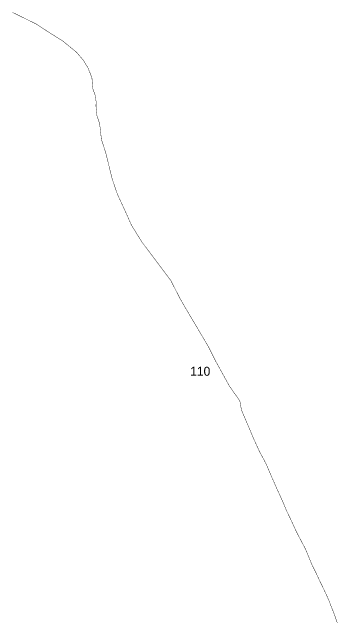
# Model space of a CAD drawing. Header units: metres. Extents: x 276130 to 280909, y 2052040 to 2062087.
# Drawn here: x 276130 to 278665, y 2057370 to 2062087 of the extents above; entities that cross this region are included whole.
import ezdxf

# ---------------------------------------------------------------- set-up
doc = ezdxf.new("R2010")
doc.units = ezdxf.units.M
doc.layers.add('NATURALLY PROTECTED', color=3, linetype='Continuous')

msp = doc.modelspace()

# ---------------------------------------------------------------- linework, layer by layer
at = {"layer": 'NATURALLY PROTECTED', "const_width": 3, "flags": 128}
msp.add_lwpolyline([(276131.4, 2062085.7), (276319.4, 2061993.6), (276422.2, 2061926.1), (276522.5, 2061863.2), (276628.6, 2061777), (276682.2, 2061715.2), (276719.5, 2061654.6), (276751, 2061576.5), (276752.5, 2061553.4), (276755.5, 2061519.2), (276759, 2061487.6), (276778.6, 2061433.7), (276783.3, 2061390.8), (276782.6, 2061353.4), (276786.1, 2061318.1), (276790.8, 2061277.4), (276810.9, 2061219.1), (276824.8, 2061097.1), (276859.1, 2060990.1), (276908.2, 2060789.3), (276949.8, 2060668.2), (277007.8, 2060542.5), (277059.2, 2060427.3), (277141, 2060295.4), (277275.3, 2060117), (277364.7, 2059997.6), (277439.6, 2059851.6), (277515, 2059722.3), (277567.5, 2059634.8), (277658.5, 2059480.1), (277711.7, 2059373.4), (277771.4, 2059265.5), (277820.5, 2059175.8), (277902.4, 2059059.5), (277909.8, 2059015.6), (277916.2, 2058986), (277931, 2058950.8), (277970.7, 2058858.3), (278010.5, 2058762.9), (278055.7, 2058664.7), (278103.9, 2058574.9), (278151.5, 2058464.8), (278192.3, 2058372), (278217.6, 2058316.9), (278242.1, 2058261.6), (278264.5, 2058207.4), (278303.1, 2058127.2), (278336.1, 2058054.4), (278355.7, 2058015.5), (278414, 2057904.2), (278465.1, 2057779.9), (278496.9, 2057716.9), (278524.9, 2057656.7), (278553.7, 2057597.1), (278583.1, 2057533.5), (278598.2, 2057499.2), (278614.6, 2057455.2), (278628.8, 2057421.1), (278642.2, 2057385.3), (278663.7, 2057322)], dxfattribs=at)

# ---------------------------------------------------------------- texts
at = {"insert": (277516, 2059325.6), "char_height": 70, "attachment_point": 1}
msp.add_mtext_dynamic_manual_height_columns('110', width=95.172, gutter_width=1, heights=[0], dxfattribs=at)

doc.saveas('drawing.dxf')
